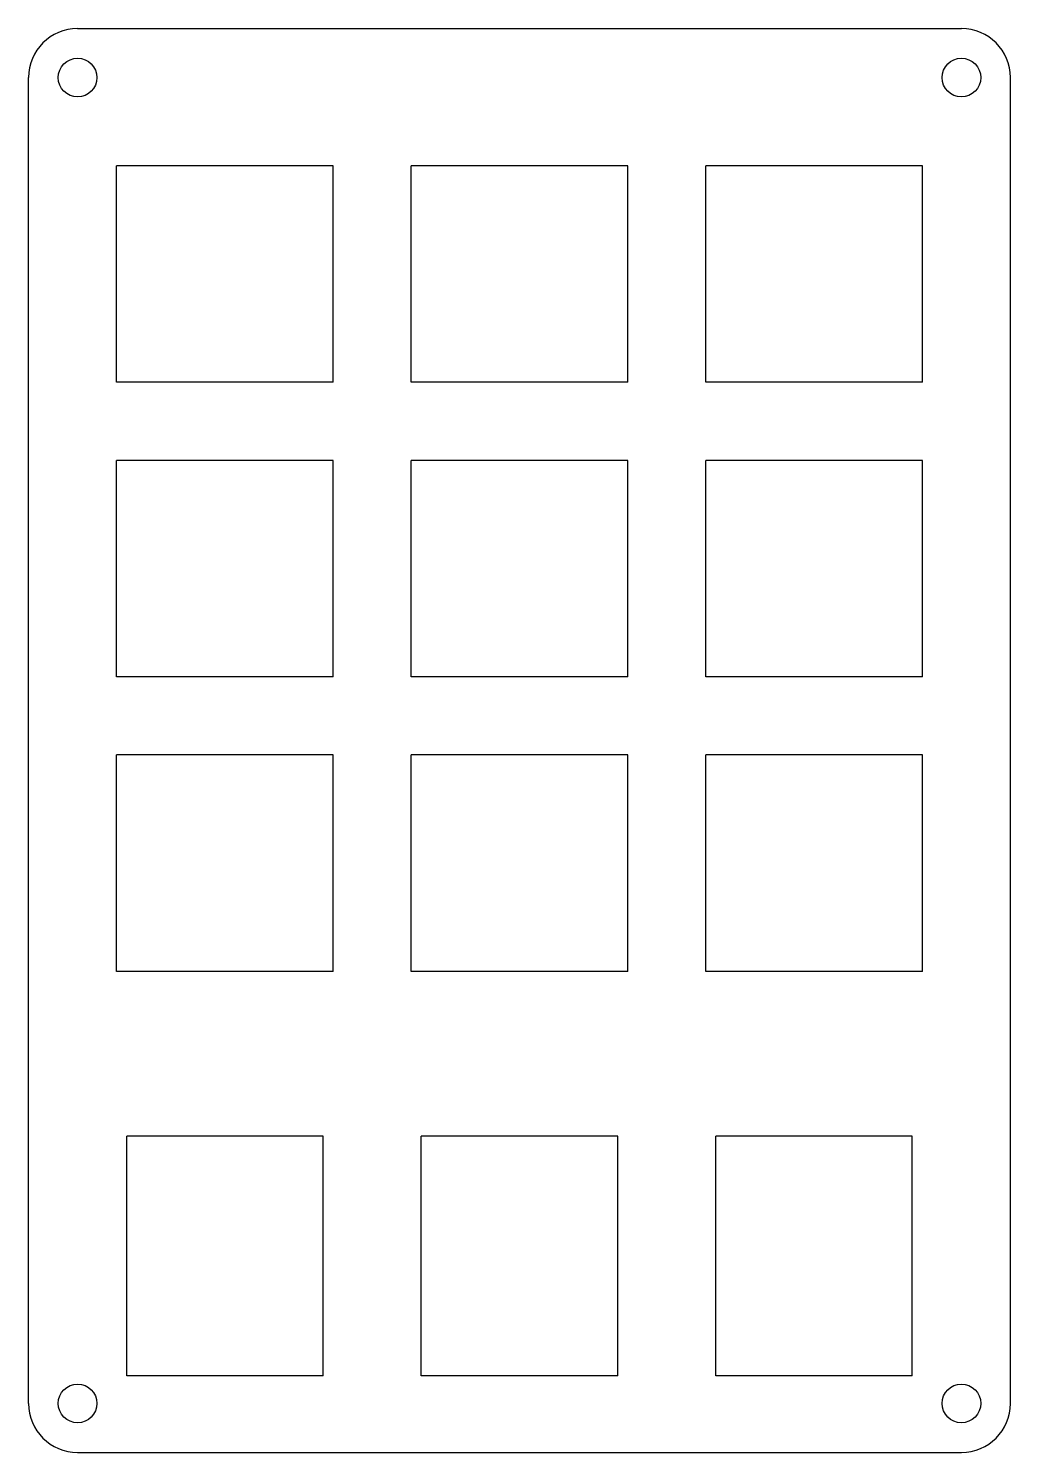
# Model space of a CAD drawing. Extents: x 0 to 63.5, y 0 to 92.1.
import ezdxf

# ---------------------------------------------------------------- set-up
doc = ezdxf.new("R2010")
doc.units = 0
doc.header["$MEASUREMENT"] = 0
doc.layers.add('VISIBLE', color=7, linetype='CONTINUOUS')

msp = doc.modelspace()

# ---------------------------------------------------------------- linework, layer by layer
at = {"layer": 'VISIBLE'}
for p, q in [((3.175, 92.075), (60.325, 92.075)), ((0, 3.175), (0, 88.9)), ((63.5, 3.175), (63.5, 88.9)), ((5.7, 69.2), (5.7, 83.2)), ((19.7, 83.2), (5.7, 83.2)), ((19.7, 69.2), (19.7, 83.2)), ((24.75, 69.2), (24.75, 83.2)), ((38.75, 83.2), (24.75, 83.2)), ((38.75, 69.2), (38.75, 83.2)), ((43.8, 69.2), (43.8, 83.2)), ((57.8, 83.2), (43.8, 83.2)), ((57.8, 69.2), (57.8, 83.2)), ((19.7, 69.2), (5.7, 69.2)), ((38.75, 69.2), (24.75, 69.2)), ((57.8, 69.2), (43.8, 69.2)), ((5.7, 50.15), (5.7, 64.15)), ((19.7, 64.15), (5.7, 64.15)), ((19.7, 50.15), (19.7, 64.15)), ((24.75, 50.15), (24.75, 64.15)), ((38.75, 64.15), (24.75, 64.15)), ((38.75, 50.15), (38.75, 64.15)), ((43.8, 50.15), (43.8, 64.15)), ((57.8, 64.15), (43.8, 64.15)), ((57.8, 50.15), (57.8, 64.15)), ((19.7, 50.15), (5.7, 50.15)), ((38.75, 50.15), (24.75, 50.15)), ((57.8, 50.15), (43.8, 50.15)), ((5.7, 31.1), (5.7, 45.1)), ((19.7, 45.1), (5.7, 45.1)), ((19.7, 31.1), (19.7, 45.1)), ((24.75, 31.1), (24.75, 45.1)), ((38.75, 45.1), (24.75, 45.1)), ((38.75, 31.1), (38.75, 45.1)), ((43.8, 31.1), (43.8, 45.1)), ((57.8, 45.1), (43.8, 45.1)), ((57.8, 31.1), (57.8, 45.1)), ((19.7, 31.1), (5.7, 31.1)), ((38.75, 31.1), (24.75, 31.1)), ((57.8, 31.1), (43.8, 31.1)), ((6.35, 4.95), (6.35, 20.45)), ((19.05, 20.45), (6.35, 20.45)), ((19.05, 4.95), (19.05, 20.45)), ((38.1, 20.45), (25.4, 20.45)), ((25.4, 4.95), (25.4, 20.45)), ((38.1, 4.95), (38.1, 20.45)), ((57.15, 20.45), (44.45, 20.45)), ((44.45, 4.95), (44.45, 20.45)), ((57.15, 4.95), (57.15, 20.45)), ((19.05, 4.95), (6.35, 4.95)), ((38.1, 4.95), (25.4, 4.95)), ((57.15, 4.95), (44.45, 4.95)), ((3.175, 0), (60.325, 0))]:
    msp.add_line(p, q, dxfattribs=at)
for centre in [(3.175, 88.9), (60.325, 88.9), (3.175, 3.175), (60.325, 3.175)]:
    msp.add_circle(centre, 1.25, dxfattribs=at)
for centre, start, end in [((3.175, 88.9), 90, 180), ((60.325, 88.9), 0, 90), ((3.175, 3.175), 180, 270), ((60.325, 3.175), 270, 0)]:
    msp.add_arc(centre, 3.175, start, end, dxfattribs=at)

doc.saveas('drawing.dxf')
